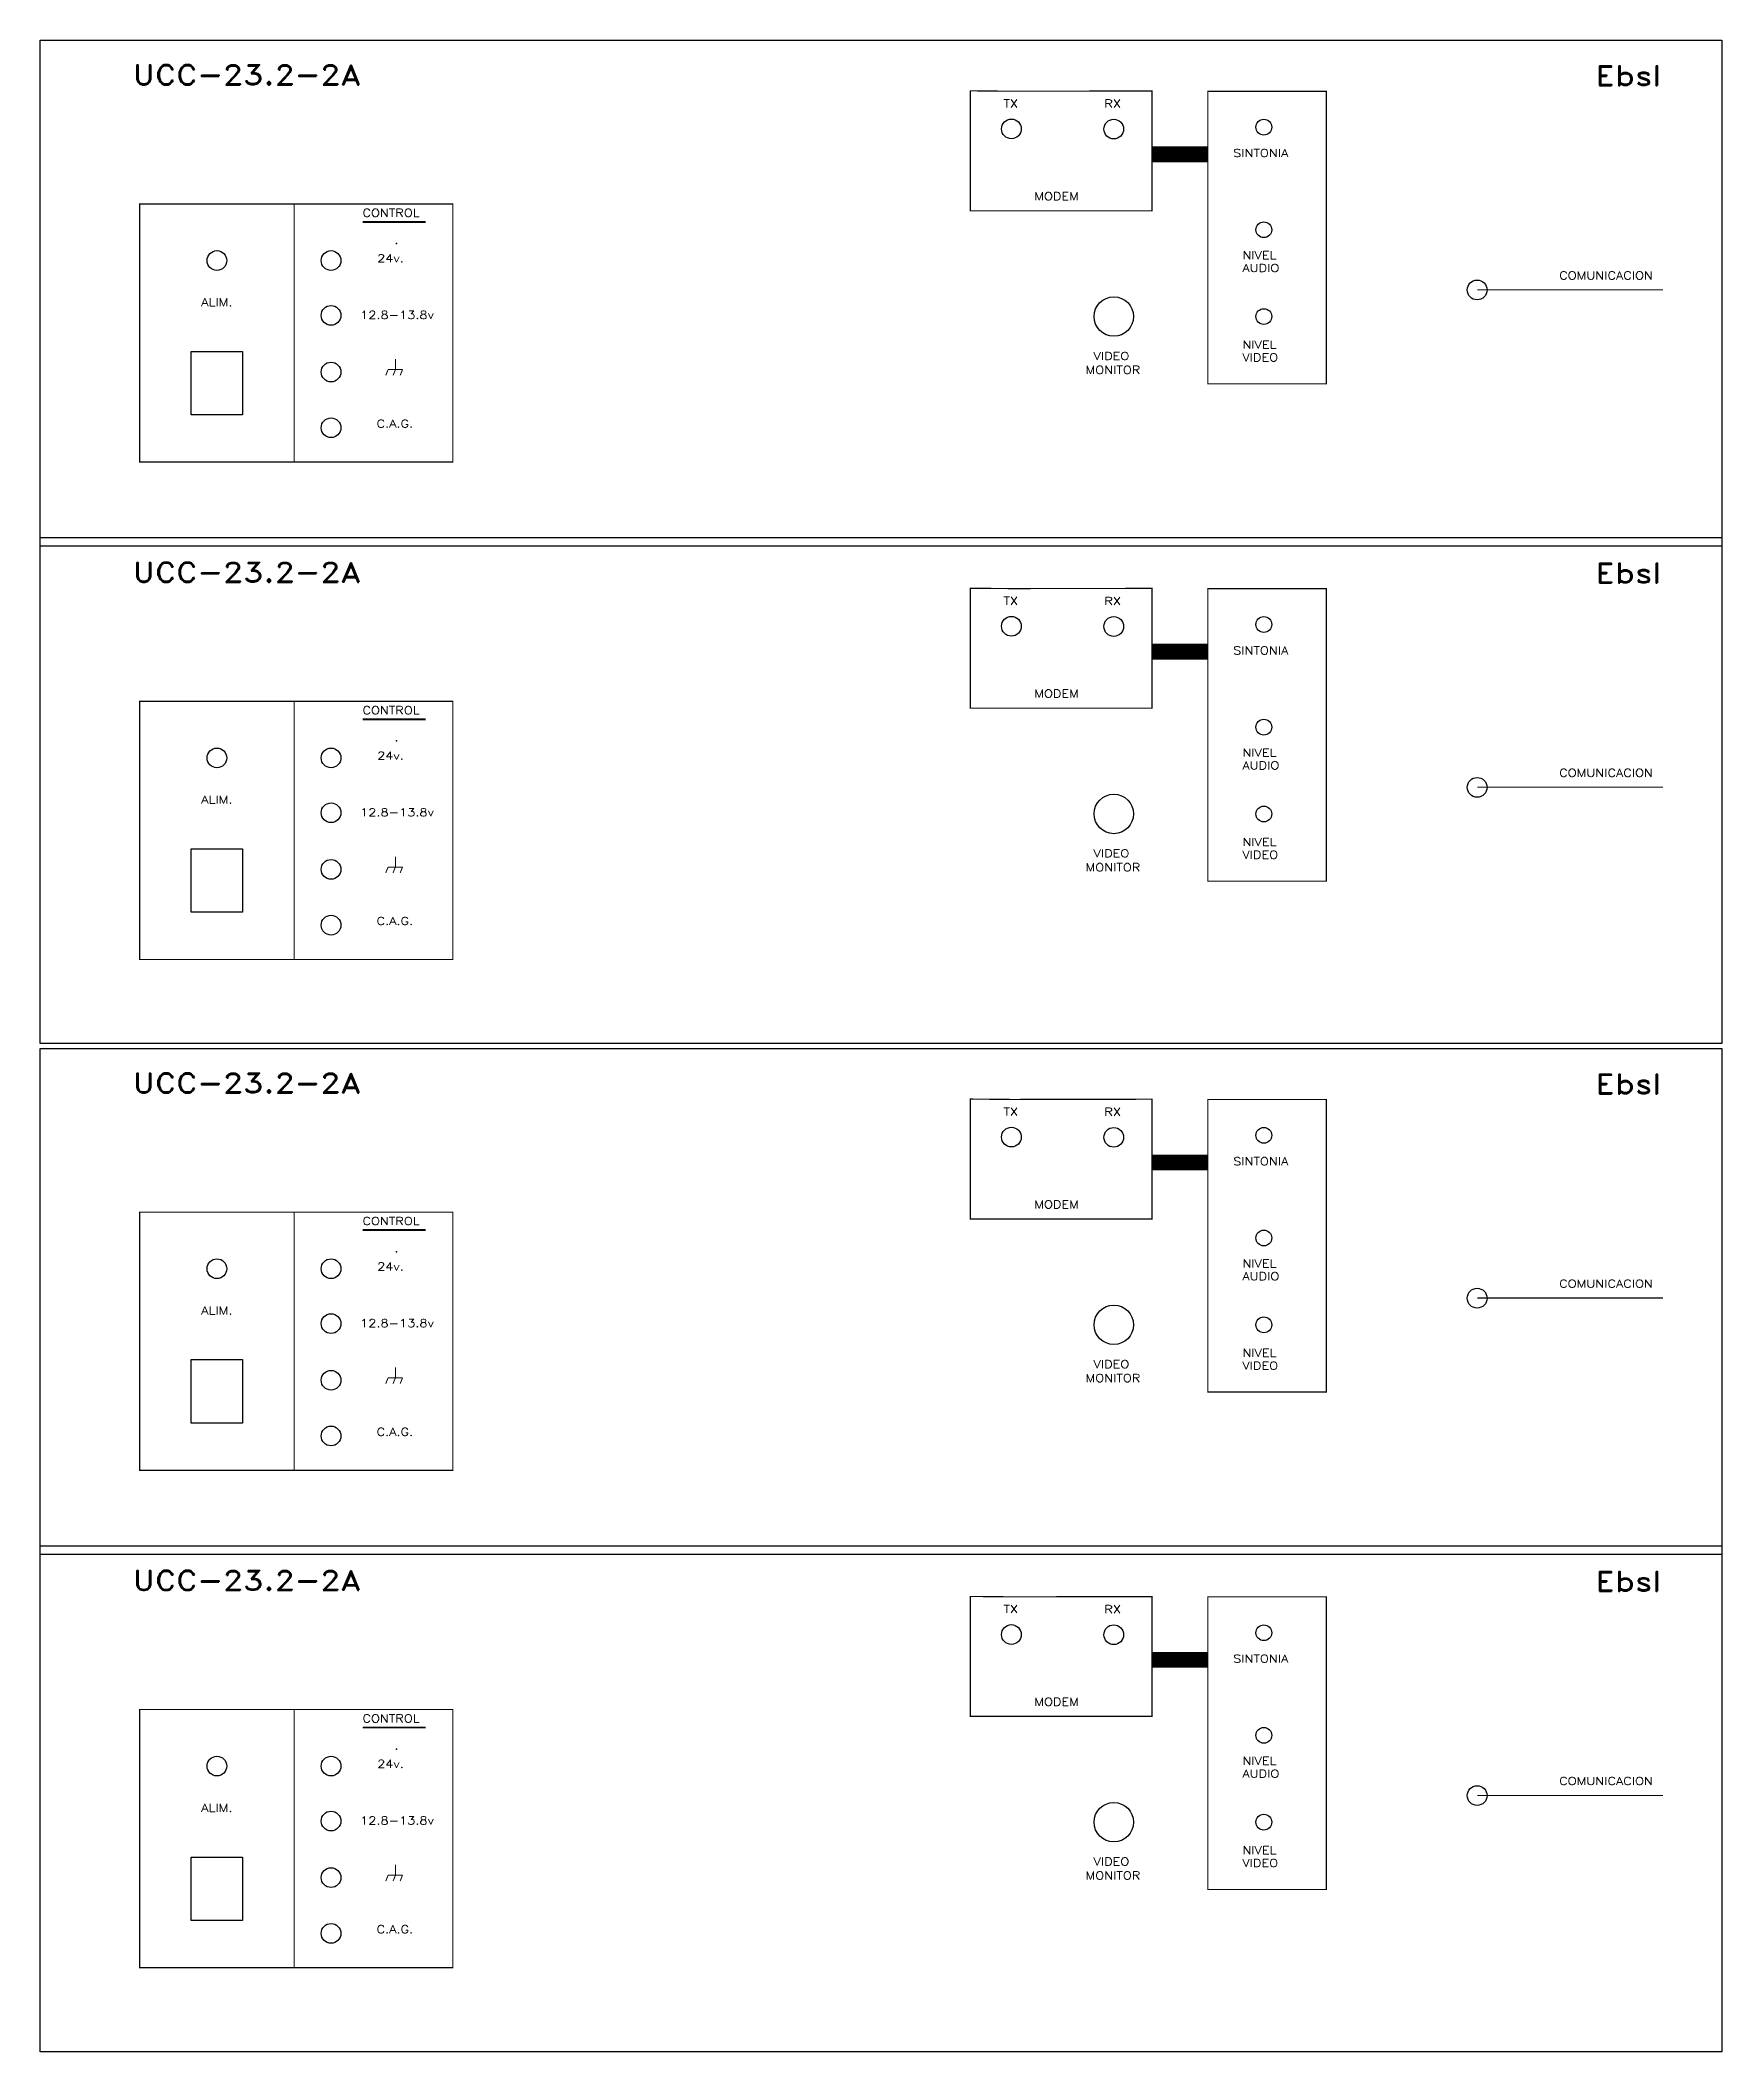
# Model space of a CAD drawing. Extents: x 0.03 to 5.67, y -6.76 to -0.02.
import ezdxf

# ---------------------------------------------------------------- set-up
doc = ezdxf.new("R2010")
doc.units = 0
doc.layers.get('0').update_dxf_attribs({"linetype": 'CONTINUOUS'})
doc.styles.add('ROMAND', font='romand', dxfattribs={"width": 1.2})

# ---------------------------------------------------------------- blocks, each defined once
blk = doc.blocks.new('UCC232A')
for p, q in [((0.663491, 6.25), (4.927236, 6.25)), ((0.663491, 4.967391), (0.663491, 6.25)), ((4.927236, 6.25), (4.927236, 4.967391)), ((1.046164, 5.300143), (1.046164, 5.461048)), ((1.046164, 5.461048), (1.176716, 5.461048)), ((1.176716, 5.461048), (1.176716, 5.300143)), ((1.176716, 5.300143), (1.046164, 5.300143)), ((4.927236, 4.967391), (0.663491, 4.967391))]:
    blk.add_line(p, q)
at = {"const_width": 0.003}
for points in [[(3.021922, 6.121686), (3.021922, 5.817571), (3.482376, 5.817571), (3.482376, 6.12131), (3.125296, 6.120745)], [(3.623968, 6.120601), (3.924645, 6.120601), (3.924645, 5.378953), (3.623968, 5.378953)], [(0.915613, 5.835044), (0.915613, 5.180551), (1.307268, 5.180551), (1.307268, 5.835044), (1.113616, 5.835044)]]:
    blk.add_lwpolyline(points, close=True, dxfattribs=at)
for points, const_width in [([(3.483174, 5.960825), (3.623968, 5.960825)], 0.04), ([(1.307268, 5.180551), (1.709802, 5.180551), (1.709802, 5.835044), (1.307268, 5.835044)], 0.003), ([(1.481266, 5.789481), (1.640444, 5.789481)], 0.005001), ([(4.307195, 5.617224), (4.778247, 5.617224)], 0.003), ([(1.53958, 5.40015), (1.545566, 5.414875)], 0.002501), ([(1.545476, 5.414875), (1.582143, 5.414875)], 0.002501), ([(1.558151, 5.40015), (1.564137, 5.414875)], 0.002501), ([(1.564037, 5.414875), (1.564037, 5.441563)], 0.002501), ([(1.576157, 5.40015), (1.582143, 5.414875)], 0.002501)]:
    blk.add_lwpolyline(points, dxfattribs=dict(const_width=const_width))
for centre, radius in [((3.125915, 6.025186), 0.025), ((3.385604, 6.024675), 0.025), ((3.766053, 6.029677), 0.02), ((3.766053, 5.769545), 0.02), ((1.11144, 5.691534), 0.025006), ((1.40083, 5.691534), 0.025006), ((4.306988, 5.616914), 0.025), ((1.40083, 5.552373), 0.025006), ((3.385604, 5.549434), 0.05), ((3.766053, 5.549434), 0.02), ((1.40083, 5.408863), 0.025006), ((1.40083, 5.267527), 0.025006)]:
    blk.add_circle(centre, radius)
blk.add_point((1.566674, 5.734797))
at = {"style": 'ROMAND', "width": 1.2}
for s, height, p in [('UCC-23.2-2A', 0.05, (0.897807, 6.13725)), ('Ebsl', 0.05, (4.606849, 6.135089)), ('TX', 0.02, (3.106174, 6.079804)), ('RX', 0.02, (3.361751, 6.079349)), ('SINTONIA', 0.02, (3.688292, 5.953993)), ('MODEM', 0.02, (3.183912, 5.844619)), ('CONTROL', 0.020004, (1.480532, 5.802428)), ('NIVEL', 0.02, (3.711689, 5.694946)), ('  24v.', 0.020004, (1.484955, 5.687185)), ('AUDIO', 0.02, (3.711689, 5.662565)), ('COMUNICACION', 0.02, (4.514987, 5.643724)), ('ALIM.', 0.020004, (1.07177, 5.575673)), ('12.8-13.8v', 0.020004, (1.474809, 5.543675)), ('VIDEO', 0.02, (3.334408, 5.4396)), ('NIVEL', 0.02, (3.711689, 5.468279)), ('MONITOR', 0.02, (3.31402, 5.404296)), ('VIDEO', 0.02, (3.711689, 5.435898)), ('C.A.G.', 0.020004, (1.516462, 5.268054))]:
    blk.add_text(s, height=height, dxfattribs=at).set_placement(p)

msp = doc.modelspace()

# ---------------------------------------------------------------- block references
at = {"xscale": 1.321787, "yscale": 1.321787, "zscale": 1.321787}
for p in [(-0.845888, -8.279533), (-0.845888, -9.946274), (-0.845888, -11.658062), (-0.845888, -13.324803)]:
    msp.add_blockref('UCC232A', p, dxfattribs=at)

doc.saveas('drawing.dxf')
